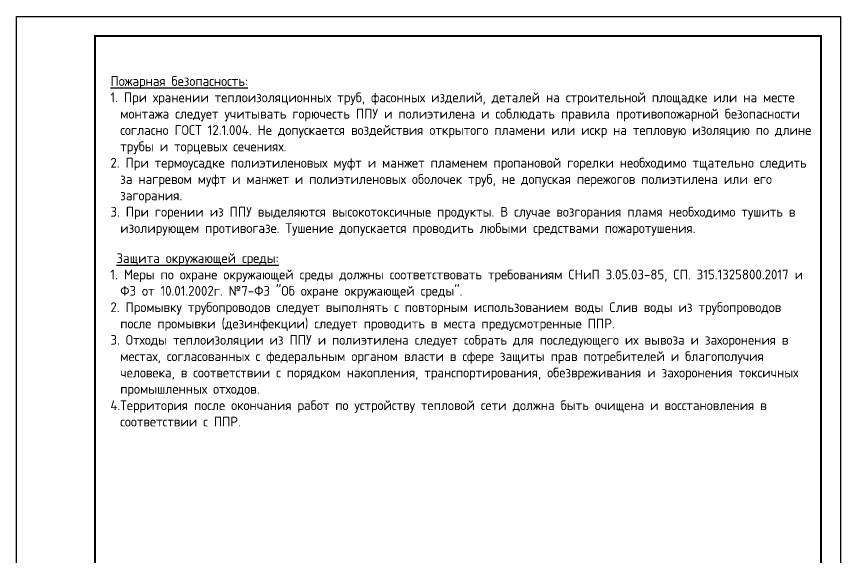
# Model space of a CAD drawing. Header units: metres. Extents: x 1981 to 7362, y 1229 to 3678.
# Drawn here: x 2944 to 3154, y 2141.6 to 2279.6 of the extents above; entities that cross this region are included whole.
import ezdxf
from ezdxf.enums import TextEntityAlignment as Align

# ---------------------------------------------------------------- set-up
doc = ezdxf.new("R2010")
doc.units = ezdxf.units.M
doc.layers.add('Форматы', color=7, linetype='Continuous')
doc.styles.add('GOST-2.304_Type-B', font='GOST Common.ttf')
doc.styles.get("Standard").update_dxf_attribs({"font": 'GOST Common.ttf'})

# ---------------------------------------------------------------- blocks, each defined once
blk = doc.blocks.new('*U142')
blk.add_lwpolyline([(0, 0), (210, 0), (210, -297), (0, -297)], close=True)
at = {"const_width": 0.5}
blk.add_lwpolyline([(20, -5), (205, -5), (205, -292), (20, -292)], close=True, dxfattribs=at)
at = {"style": 'GOST-2.304_Type-B'}
blk.add_attdef('РАЗРАБОТАЛ', text='', height=2.5, dxfattribs=at).set_placement((40.5, -264.22), align=Align.MIDDLE_LEFT)
at = {"style": 'GOST-2.304_Type-B', "flags": 8}
for tag, height, p in [('ДАТА', 2.5, (80.07, -264.4)), ('ЛИСТ', 3, (176.39, -271.92)), ('ЛИСТОВ', 3, (193.89, -271.92)), ('ФОРМАТ', 3, (170.97, -294.75))]:
    blk.add_attdef(tag, text='', height=height, dxfattribs=at).set_placement(p, align=Align.MIDDLE_CENTER)
at = {"style": 'GOST-2.304_Type-B'}
blk.add_attdef('ПРОВЕРИЛ', (40.75, -270.73), '', height=2.5, dxfattribs=at)
at = {"lineweight": 30, "flags": 104}
for tag, p in [('ТЕПЛОВЫЕ_СЕТИ', (120, -269.5)), ('ИМЯ_ЧЕРТЕЖА', (120, -284.5))]:
    blk.add_attdef(tag, text='', height=3, dxfattribs=at).set_placement(p, align=Align.MIDDLE_CENTER)

msp = doc.modelspace()

# ---------------------------------------------------------------- block references
at = {"layer": 'Форматы'}
msp.add_blockref('*U142', (2943.994, 2279.592), dxfattribs=at)

# ---------------------------------------------------------------- texts
at = {"layer": 'Форматы', "color": 4, "char_height": 2.5, "attachment_point": 1, "style": 'GOST-2.304_Type-B'}
for s, heights, insert in [('\\pi-2.5,l2.5;{\\L\\C7;Пожарная безопасность:\\l \\P1. При хранении теплоизоляционных труб, фасонных изделий, деталей на строительной площадке или на месте монтажа следует учитывать горючесть ППУ и полиэтилена и соблюдать правила противопожарной безопасности согласно ГОСТ 12.1.004. Не допускается воздействия открытого пламени или искр на тепловую изоляцию по длине трубы и торцевых сечениях.\\P2. При термоусадке полиэтиленовых муфт и манжет пламенем пропановой горелки необходимо тщательно следить за нагревом муфт и манжет и полиэтиленовых оболочек труб, не допуская пережогов полиэтилена или его загорания.\\P3. При горении из ППУ выделяются высокотоксичные продукты. В случае возгорания пламя необходимо тушить в изолирующем противогазе. Тушение допускается проводить любыми средствами пожаротушения.\\P\\P  }', [85.622], (2967.938, 2264.379)), ('\\pi-2.5,l2.5;{\\C7; \\LЗащита окружающей среды:\\P\\l1. Меры по охране окружающей среды должны соответствовать требованиям СНиП 3.05.03-85, СП. 315.1325800.2017 и ФЗ от 10.01.2002г. №7-ФЗ "Об охране окружающей среды".\\P2. Промывку трубопроводов следует выполнять с повторным использованием воды Слив воды из трубопроводов после промывки (дезинфекции) следует проводить в места предусмотренные ППР. \\P3. Отходы теплоизоляции из ППУ и полиэтилена следует собрать для последующего их вывоза и захоронения в местах, согласованных с федеральным органом власти в сфере защиты прав потребителей и благополучия человека, в соответствии с порядком накопления, транспортирования, обезвреживания и захоронения токсичных промышленных отходов.  \\P4.Территория после окончания работ по устройству тепловой сети должна быть очищена и восстановления в соответствии с ППР.  }', [81.599], (2967.938, 2219.211))]:
    msp.add_mtext_dynamic_manual_height_columns(s, width=179.67193, gutter_width=12.5, heights=heights, dxfattribs=dict(at, insert=insert))

doc.saveas('drawing.dxf')
